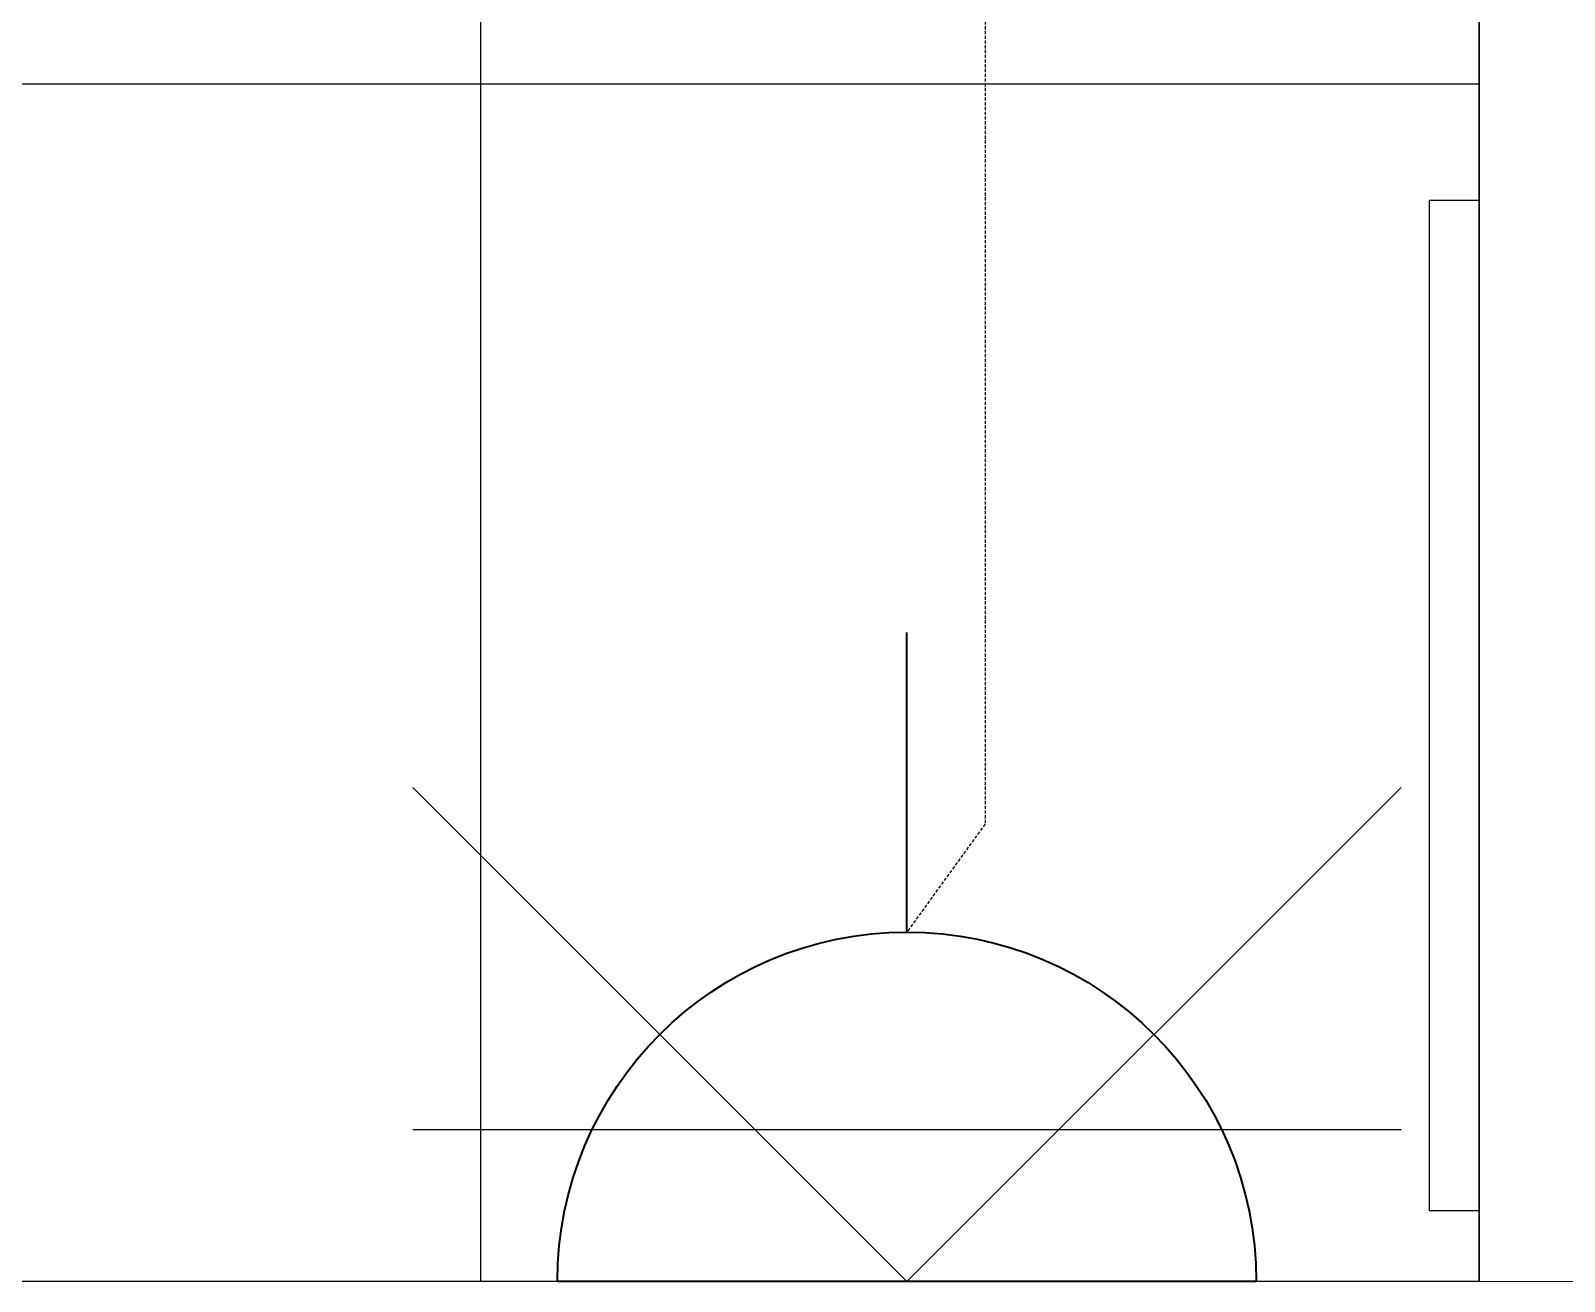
# Model space of a CAD drawing. Extents: x -12260 to 57327, y -29287 to 19916.
# Drawn here: x 23151 to 23919, y -12830 to -12203 of the extents above; entities that cross this region are included whole.
import ezdxf
from ezdxf.enums import TextEntityAlignment as Align

# ---------------------------------------------------------------- set-up
doc = ezdxf.new("R2010")
doc.units = 0
doc.header["$LTSCALE"] = 0.25
doc.linetypes.add('DASHDOT', pattern=[25.4, 12.7, -6.35, 0, -6.35])
doc.linetypes.add('HIDDEN', pattern=[9.525, 6.35, -3.175])
doc.layers.add('01-First Floor-FUR$0$FALSE CEILING', color=251, linetype='Continuous')
doc.layers.add('01-First Floor-FUR$0$X-WHITE glass', color=255, linetype='Continuous')
for name, color, linetype, lineweight in [('01-First Floor-FUR$0$Walls', 251, 'Continuous', 5), ('E-LITE-CLNG-CNDT', 6, 'DASHDOT', 35), ('E-LITE-EXIT-NUMB', 6, 'Continuous', 25), ('E-POWR-FLOR-CNDT', 6, 'HIDDEN', 25), ('E-POWR-WALL @ 100', 4, 'Continuous', 35)]:
    doc.layers.add(name, color=color, linetype=linetype, lineweight=lineweight)
doc.styles.add('DC_SIMPLEX', font='SIMPLEX.shx', dxfattribs={"width": 0.7})

# ---------------------------------------------------------------- blocks, each defined once
blk = doc.blocks.new('01-First Floor-FUR')
at = {"layer": '01-First Floor-FUR$0$FALSE CEILING', "linetype": 'Continuous'}
for p, q in [((23376, -12830), (23376, -8830)), ((20376, -12230), (23876, -12230))]:
    blk.add_line(p, q, dxfattribs=at)
at = {"layer": '01-First Floor-FUR$0$FALSE CEILING'}
blk.add_lwpolyline([(20376, -8830), (23876, -8830), (23876, -10710), (23876, -10710), (23876, -12830), (20376, -12830), (20376, -8830)], dxfattribs=at)
at = {"layer": '01-First Floor-FUR$0$FALSE CEILING', "elevation": -0.1}
blk.add_lwpolyline([(23876, -12288.54), (23851, -12288.54), (23851, -12794.54), (23876, -12794.54), (23876, -12288.54)], dxfattribs=at)
at = {"layer": '01-First Floor-FUR$0$Walls'}
blk.add_line((21606, -12830), (24826, -12830), dxfattribs=at)
at = {"layer": '01-First Floor-FUR$0$X-WHITE glass', "color": 253, "lineweight": 30, "ltscale": 6, "true_color": 0x9898cc}
blk.add_line((23876, -10660), (23876, -12830), dxfattribs=at)
blk = doc.blocks.new('*U10')
blk.add_line((-1.75, 0), (-3.25, 0))
blk.add_lwpolyline([(0, 1.75, 1), (0, -1.75)], format="xyb", close=True)
at = {"layer": 'Defpoints'}
for p, q in [((-2.4749, 2.4749), (0, 0)), ((-0.7582, -2.4749), (-0.7582, 2.4749)), ((-2.4749, -2.4749), (0, 0))]:
    blk.add_line(p, q, dxfattribs=at)
at = {"layer": 'E-LITE-EXIT-NUMB', "style": 'DC_SIMPLEX', "width": 0.7, "flags": 8}
blk.add_attdef('TYPE', text='', height=2, rotation=360, dxfattribs=at).set_placement((-2.682, 5.2383), align=Align.RIGHT)
blk.add_attdef('CIRCUIT', (2.682, 5.2383), '', height=2, rotation=360, dxfattribs=at)

msp = doc.modelspace()

# ---------------------------------------------------------------- linework, layer by layer
at = {"layer": 'E-POWR-FLOR-CNDT'}
msp.add_lwpolyline([(23628.51, -11253.43), (23628.51, -12600.95), (23589.39, -12655)], dxfattribs=at)

# ---------------------------------------------------------------- block references
at = {"layer": 'E-LITE-CLNG-CNDT'}
msp.add_blockref('01-First Floor-FUR', (0, 0), dxfattribs=at)
at = {"layer": 'E-POWR-WALL @ 100', "xscale": -100, "yscale": 100, "zscale": 100, "rotation": 90.00000000000887}
msp.add_blockref('*U10', (23589.39, -12830, -0.1), dxfattribs=at)

doc.saveas('drawing.dxf')
